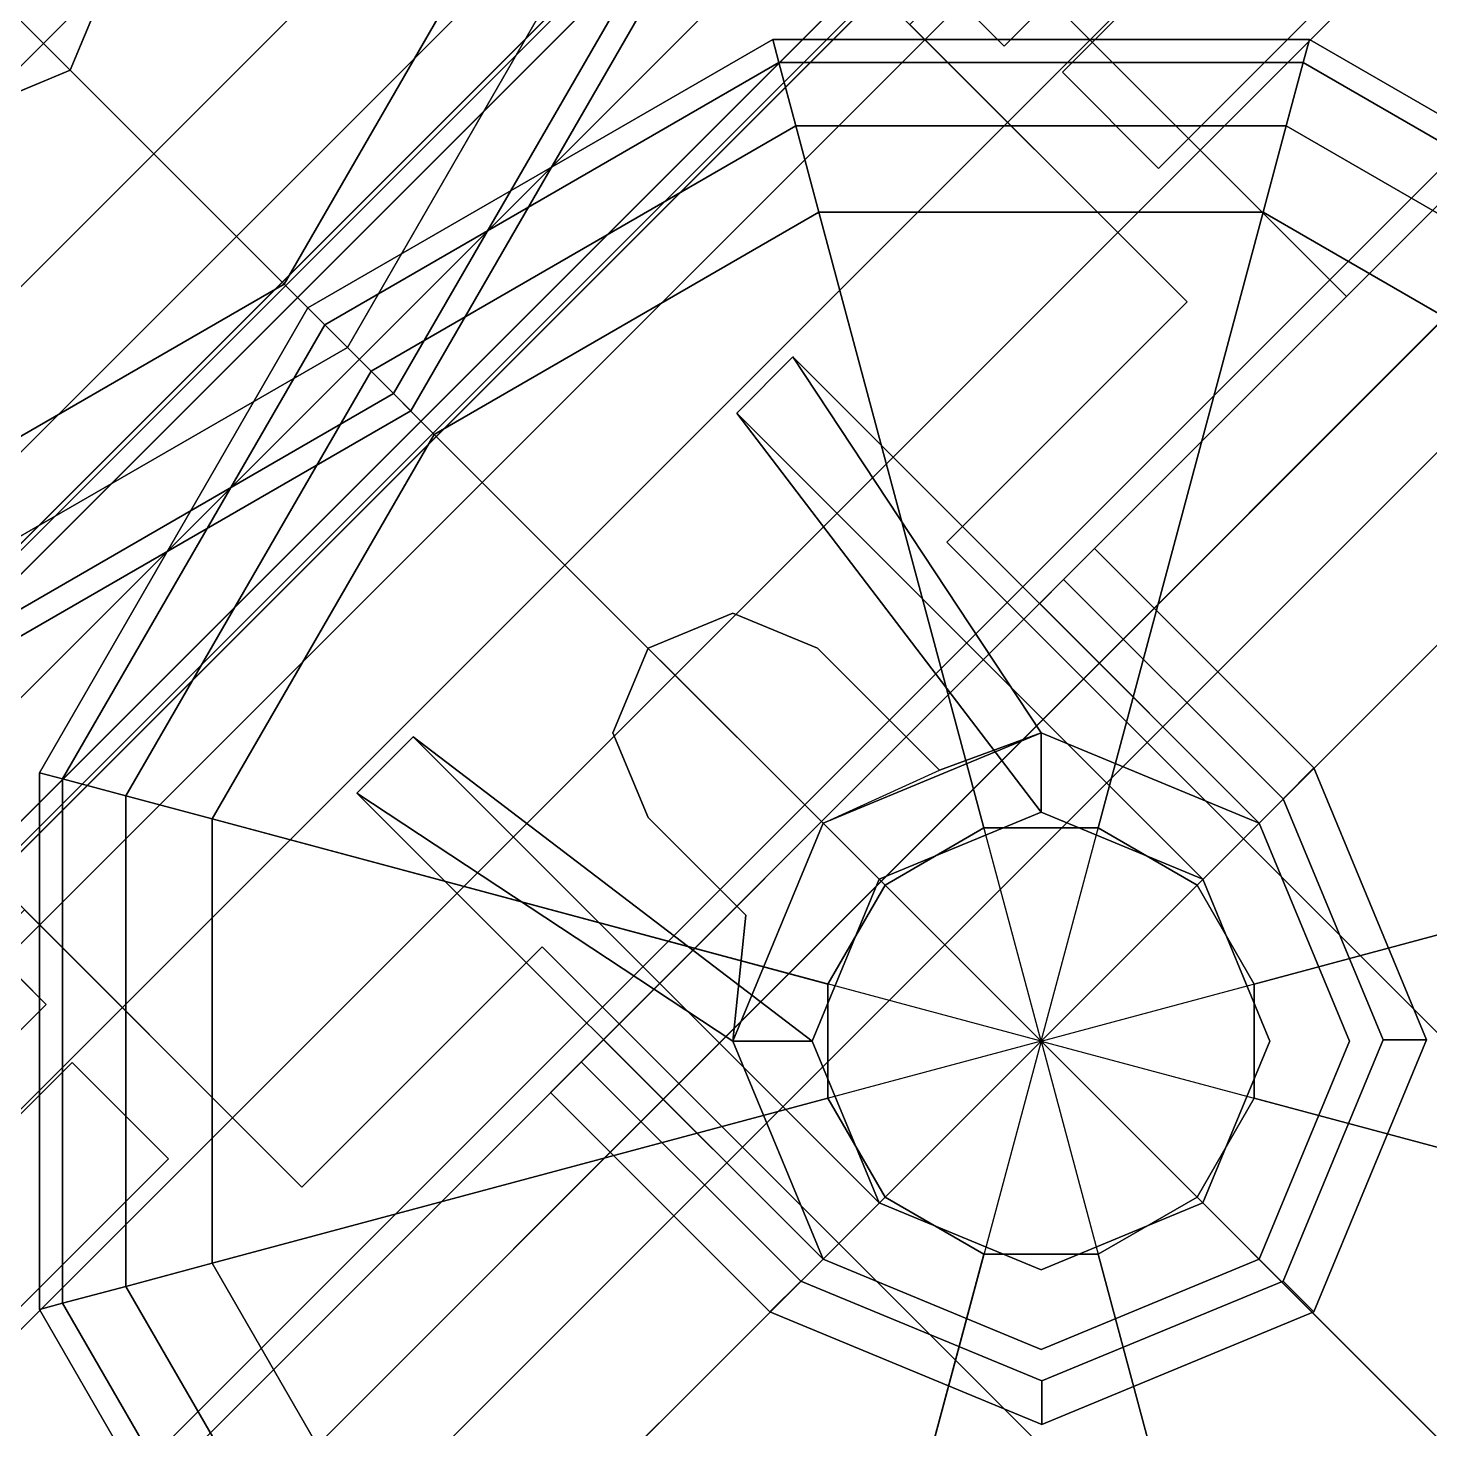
# Model space of a CAD drawing. Extents: x -170 to 1783, y -20 to 1205.
# Drawn here: x 240.783 to 242.07, y 339.024 to 340.31 of the extents above; entities that cross this region are included whole.
import ezdxf

# ---------------------------------------------------------------- set-up
doc = ezdxf.new("R2010")
doc.units = 0
doc.header["$LTSCALE"] = 96
doc.header["$MEASUREMENT"] = 0
for name, color, linetype in [('A-FURN-3-PANEL-GLIDE', 7, 'Continuous'), ('A-FURN-3-PANEL-GLIDE-HOUSING', 7, 'Continuous'), ('A-FURN-3-PANEL-RACE', 7, 'Continuous'), ('A-FURN-3-PANEL-SIDE1', 7, 'Continuous'), ('A-FURN-3-PANEL-TOPCAP', 7, 'Continuous'), ('A-FURN-3-PANEL-TRIM', 7, 'Continuous'), ('A-FURN-3-WKSF-TOP', 7, 'Continuous'), ('A-FURN-3-WKSF-TRIM', 7, 'Continuous'), ('A-FURN-P-PNLS', 7, 'Continuous'), ('MAIN_PANEL', 7, 'Continuous'), ('MAIN_WKSURF', 7, 'Continuous')]:
    doc.layers.add(name, color=color, linetype=linetype)

# ---------------------------------------------------------------- blocks, each defined once
blk = doc.blocks.new('EC-EFN-456')
at = {"layer": 'A-FURN-3-PANEL-GLIDE', "color": 20, "linetype": 'Continuous'}
for points in [[(-0.0447, 1, 0.2464), (-0.0668, 1, 0.1642), (0.0608, 1.4759, 0.1642), (0.0798, 1.4649, 0.2464)], [(-0.0668, 1, 0.1642), (-0.0447, 1, 0.0821), (0.0798, 1.4649, 0.0821), (0.0608, 1.4759, 0.1642)], [(0.0154, 1, 0.3065), (-0.0447, 1, 0.2464), (0.0798, 1.4649, 0.2464), (0.1319, 1.4348, 0.3065)], [(-0.0447, 1, 0.0821), (0.0154, 1, 0.022), (0.1319, 1.4348, 0.022), (0.0798, 1.4649, 0.0821)], [(0.0975, 1, 0.3285), (0.0154, 1, 0.3065), (0.1319, 1.4348, 0.3065), (0.203, 1.3937, 0.3285)], [(0.0154, 1, 0.022), (0.0975, 1), (0.203, 1.3937), (0.1319, 1.4348, 0.022)], [(0.6825, 1, 0.3285), (0.0975, 1, 0.3285), (0.203, 1.3937, 0.3285), (0.7096, 1.1013, 0.3285)], [(0.0798, 0.5351, 0.2464), (0.0608, 0.5241, 0.1642), (-0.0668, 1, 0.1642), (-0.0447, 1, 0.2464)], [(0.0608, 0.5241, 0.1642), (0.0798, 0.5351, 0.0821), (-0.0447, 1, 0.0821), (-0.0668, 1, 0.1642)], [(0.1319, 0.5652, 0.3065), (0.0798, 0.5351, 0.2464), (-0.0447, 1, 0.2464), (0.0154, 1, 0.3065)], [(0.0798, 0.5351, 0.0821), (0.1319, 0.5652, 0.022), (0.0154, 1, 0.022), (-0.0447, 1, 0.0821)], [(0.203, 0.6063, 0.3285), (0.1319, 0.5652, 0.3065), (0.0154, 1, 0.3065), (0.0975, 1, 0.3285)], [(0.1319, 0.5652, 0.022), (0.203, 0.6063), (0.0975, 1), (0.0154, 1, 0.022)], [(0.7096, 0.8988, 0.3285), (0.203, 0.6063, 0.3285), (0.0975, 1, 0.3285), (0.6825, 1, 0.3285)]]:
    blk.add_3dface(points, dxfattribs=at)
at = {"layer": 'A-FURN-3-PANEL-GLIDE', "color": 20, "linetype": 'Continuous', "invisible_edges": 12}
for points in [[(0.885, 1), (0.203, 1.3937), (0.0975, 1)], [(0.885, 1), (0.0975, 1), (0.203, 0.6063)]]:
    blk.add_3dface(points, dxfattribs=at)
at = {"layer": 'A-FURN-3-PANEL-GLIDE-HOUSING', "color": 40, "linetype": 'Continuous'}
for points, invisible_edges in [([(0.6, 0.6883, 4.2397), (0.8848, 0.6883, 4.2397), (0.8848, 1.3143, 4.2397), (0.6, 1.3143, 4.2397)], 2), ([(0.485, 1.11, 1.7347), (0.4072, 1.0778, 1.7347), (0.4072, 0.9222, 1.7347), (0.485, 0.89, 1.7347)], 10), ([(0.485, 1.11, 2.2447), (0.485, 0.89, 2.2447), (0.4072, 0.9222, 2.2447), (0.4072, 1.0778, 2.2447)], 5), ([(0.602, 1, 1.7347), (0.485, 1.11, 1.7347), (0.485, 0.89, 1.7347)], 15), ([(0.602, 1, 2.2447), (0.485, 0.89, 2.2447), (0.485, 1.11, 2.2447)], 15), ([(0.4072, 1.0778, 2.2447), (0.4072, 0.9222, 2.2447), (0.375, 1, 2.2447)], 1), ([(0.4072, 1.0778, 1.7347), (0.375, 1, 1.7347), (0.4072, 0.9222, 1.7347)], 12)]:
    blk.add_3dface(points, dxfattribs=dict(at, invisible_edges=invisible_edges))
for points in [[(0.4072, 1.0778, 2.2447), (0.375, 1, 2.2447), (0.375, 1, 1.7347), (0.4072, 1.0778, 1.7347)], [(0.375, 1, 2.2447), (0.4072, 0.9222, 2.2447), (0.4072, 0.9222, 1.7347), (0.375, 1, 1.7347)]]:
    blk.add_3dface(points, dxfattribs=at)
at = {"layer": 'A-FURN-3-PANEL-SIDE1', "color": 7, "linetype": 'Continuous'}
for points in [[(47.3224, 1.955, 55.7401), (47.3228, 0.045, 55.7401), (0.6776, 0.045, 55.7401), (0.6776, 1.955, 55.7401)], [(0.6776, 0.045, 4.2397), (0.6776, 1.955, 4.2397), (0.6776, 1.955, 55.7401), (0.6776, 0.045, 55.7401)], [(47.3224, 0.045, 4.2397), (47.3224, 1.955, 4.2397), (0.6776, 1.955, 4.2397), (0.6776, 0.045, 4.2397)]]:
    blk.add_3dface(points, dxfattribs=at)
at = {"layer": 'A-FURN-3-PANEL-TOPCAP', "color": 60, "linetype": 'Continuous'}
for points, invisible_edges in [([(0.1285, -0.0047, 55.635), (0.144, -0.02, 55.635), (0.144, 2.02, 55.635), (0.1285, 2.0047, 55.635)], 10), ([(0.144, -0.02, 55.635), (0.269, -0.02, 55.635), (0.269, 2.02, 55.635), (0.144, 2.02, 55.635)], 10), ([(0.289, 2, 55.635), (0.269, 2.02, 55.635), (0.269, -0.02, 55.635), (0.289, 0, 55.635)], 10), ([(0.394, 2.02, 55.635), (0.3741, 2, 55.635), (0.3741, 0, 55.635), (0.394, -0.02, 55.635)], 10), ([(0.676, 2.02, 55.635), (0.394, 2.02, 55.635), (0.394, -0.02, 55.635), (0.676, -0.02, 55.635)], 10), ([(0.1285, 2.0047, 55.635), (0.1129, 1.9894, 55.635), (0.1129, 0.0106, 55.635), (0.1285, -0.0047, 55.635)], 10), ([(0.289, 0, 55.635), (0.3741, 0, 55.635), (0.3741, 2, 55.635), (0.289, 2, 55.635)], 10), ([(0.0965, 0.0273, 55.635), (0.1129, 0.0106, 55.635), (0.1129, 1.9894, 55.635), (0.0965, 1.9727, 55.635)], 10), ([(0.0965, 1.9727, 55.635), (0.08, 1.956, 55.635), (0.08, 0.044, 55.635), (0.0965, 0.0273, 55.635)], 8)]:
    blk.add_3dface(points, dxfattribs=dict(at, invisible_edges=invisible_edges))
for points in [[(0.0957, 0.044, 55.8177), (0.08, 0.044, 55.635), (0.08, 1.956, 55.635), (0.0957, 1.956, 55.8177)], [(0.1595, 0.044, 55.9895), (0.0957, 0.044, 55.8177), (0.0957, 1.956, 55.8177), (0.1595, 1.956, 55.9895)], [(0.2668, 0.044, 56.1382), (0.1595, 0.044, 55.9895), (0.1595, 1.956, 55.9895), (0.2668, 1.956, 56.1382)], [(0.4099, 0.044, 56.2528), (0.2668, 0.044, 56.1382), (0.2668, 1.956, 56.1382), (0.4099, 1.956, 56.2528)], [(0.5783, 0.044, 56.3252), (0.4099, 0.044, 56.2528), (0.4099, 1.956, 56.2528), (0.5783, 1.956, 56.3252)], [(0.76, 0.044, 56.35), (0.5783, 0.044, 56.3252), (0.5783, 1.956, 56.3252), (0.76, 1.956, 56.35)], [(0.76, 0.044, 56.35), (0.76, 1.956, 56.35), (47.24, 1.956, 56.35), (47.24, 0.044, 56.35)]]:
    blk.add_3dface(points, dxfattribs=at)
at = {"layer": 'A-FURN-3-PANEL-TRIM', "color": 60, "linetype": 'Continuous'}
for points, invisible_edges in [([(0.395, 2.0328, 55.635), (0.6776, 2.0328, 55.635), (0.6776, -0.0328, 55.635), (0.395, -0.0328, 55.635)], 8), ([(0.6, -0.1348, 3.5747), (0.6, 1.6815, 3.5747), (0.1, 1.6815, 3.5747), (0.1, 0.3185, 3.5747)], 10), ([(0.6, -0.1348, 4.2397), (0.1, 0.3185, 4.2397), (0.1, 1.6815, 4.2397), (0.6, 1.6815, 4.2397)], 5), ([(0.1457, 0.3473, 55.635), (0.0802, 0.3473, 55.635), (0.0802, 1.6527, 55.635), (0.1457, 1.6527, 55.635)], 8), ([(0.2701, 1.6426, 55.635), (0.395, 1.6426, 55.635), (0.395, 0.3574, 55.635), (0.2701, 0.3574, 55.635)], 10), ([(0.1457, 1.6218, 55.635), (0.2155, 1.6218, 55.635), (0.2155, 0.3782, 55.635), (0.1457, 0.3782, 55.635)], 10)]:
    blk.add_3dface(points, dxfattribs=dict(at, invisible_edges=invisible_edges))
for points in [[(0.1, 0.3185, 4.2397), (0.1, 0.3185, 3.5747), (0.1, 1.6815, 3.5747), (0.1, 1.6815, 4.2397)], [(0.6, 1.6815, 3.5747), (0.6, -0.1348, 3.5747), (0.6, -0.1348, 4.2397), (0.6, 1.6815, 4.2397)], [(0.0802, 0.3473, 55.635), (0.0802, 0.3473, 4.2397), (0.0802, 1.6527, 4.2397), (0.0802, 1.6527, 55.635)]]:
    blk.add_3dface(points, dxfattribs=at)
at = {"layer": 'A-FURN-P-PNLS', "color": 60, "linetype": 'Continuous'}
blk.add_line((0, 0), (0, 2), dxfattribs=at)
blk = doc.blocks.new('EC-EFN-244')
at = {"layer": 'A-FURN-3-PANEL-GLIDE', "color": 20, "linetype": 'Continuous'}
for points in [[(23.115, 1.9297, 0.2464), (23.115, 1.9517, 0.1642), (23.5909, 1.8242, 0.1642), (23.5799, 1.8052, 0.2464)], [(23.115, 1.9517, 0.1642), (23.115, 1.9297, 0.0821), (23.5799, 1.8052, 0.0821), (23.5909, 1.8242, 0.1642)], [(23.115, 1.8696, 0.3065), (23.115, 1.9297, 0.2464), (23.5799, 1.8052, 0.2464), (23.5498, 1.7531, 0.3065)], [(23.115, 1.9297, 0.0821), (23.115, 1.8696, 0.022), (23.5498, 1.7531, 0.022), (23.5799, 1.8052, 0.0821)], [(23.115, 1.7875, 0.3285), (23.115, 1.8696, 0.3065), (23.5498, 1.7531, 0.3065), (23.5088, 1.682, 0.3285)], [(23.115, 1.8696, 0.022), (23.115, 1.7875), (23.5088, 1.682), (23.5498, 1.7531, 0.022)], [(23.5799, 1.8052, 0.2464), (23.5909, 1.8242, 0.1642), (23.9392, 1.4759, 0.1642), (23.9202, 1.4649, 0.2464)], [(23.5909, 1.8242, 0.1642), (23.5799, 1.8052, 0.0821), (23.9202, 1.4649, 0.0821), (23.9392, 1.4759, 0.1642)], [(23.5498, 1.7531, 0.3065), (23.5799, 1.8052, 0.2464), (23.9202, 1.4649, 0.2464), (23.8681, 1.4348, 0.3065)], [(23.5799, 1.8052, 0.0821), (23.5498, 1.7531, 0.022), (23.8681, 1.4348, 0.022), (23.9202, 1.4649, 0.0821)], [(23.0137, 1.1754, 0.3285), (22.7213, 1.682, 0.3285), (23.115, 1.7875, 0.3285), (23.115, 1.2025, 0.3285)], [(23.115, 1.2025, 0.3285), (23.115, 1.7875, 0.3285), (23.5088, 1.682, 0.3285), (23.2163, 1.1754, 0.3285)], [(23.5088, 1.682, 0.3285), (23.5498, 1.7531, 0.3065), (23.8681, 1.4348, 0.3065), (23.797, 1.3937, 0.3285)], [(23.5498, 1.7531, 0.022), (23.5088, 1.682), (23.797, 1.3937), (23.8681, 1.4348, 0.022)], [(22.9396, 1.1013, 0.3285), (22.433, 1.3937, 0.3285), (22.7213, 1.682, 0.3285), (23.0137, 1.1754, 0.3285)], [(23.2163, 1.1754, 0.3285), (23.5088, 1.682, 0.3285), (23.797, 1.3937, 0.3285), (23.2904, 1.1013, 0.3285)], [(23.9202, 1.4649, 0.2464), (23.9392, 1.4759, 0.1642), (24.0668, 1, 0.1642), (24.0447, 1, 0.2464)], [(23.9392, 1.4759, 0.1642), (23.9202, 1.4649, 0.0821), (24.0447, 1, 0.0821), (24.0668, 1, 0.1642)], [(23.8681, 1.4348, 0.3065), (23.9202, 1.4649, 0.2464), (24.0447, 1, 0.2464), (23.9846, 1, 0.3065)], [(23.9202, 1.4649, 0.0821), (23.8681, 1.4348, 0.022), (23.9846, 1, 0.022), (24.0447, 1, 0.0821)], [(23.797, 1.3937, 0.3285), (23.8681, 1.4348, 0.3065), (23.9846, 1, 0.3065), (23.9025, 1, 0.3285)], [(23.8681, 1.4348, 0.022), (23.797, 1.3937), (23.9025, 1), (23.9846, 1, 0.022)], [(22.9125, 1, 0.3285), (22.3275, 1, 0.3285), (22.433, 1.3937, 0.3285), (22.9396, 1.1013, 0.3285)], [(23.2904, 1.1013, 0.3285), (23.797, 1.3937, 0.3285), (23.9025, 1, 0.3285), (23.3175, 1, 0.3285)], [(23.0137, 1.1754, 3.5747), (23.0137, 1.1754, 0.3285), (23.115, 1.2025, 0.3285), (23.115, 1.2025, 3.5747)], [(23.115, 1.2025, 3.5747), (23.115, 1.2025, 0.3285), (23.2163, 1.1754, 0.3285), (23.2163, 1.1754, 3.5747)], [(22.9396, 1.1013, 3.5747), (22.9396, 1.1013, 0.3285), (23.0137, 1.1754, 0.3285), (23.0137, 1.1754, 3.5747)], [(23.2163, 1.1754, 3.5747), (23.2163, 1.1754, 0.3285), (23.2904, 1.1013, 0.3285), (23.2904, 1.1013, 3.5747)], [(22.9125, 1, 3.5747), (22.9125, 1, 0.3285), (22.9396, 1.1013, 0.3285), (22.9396, 1.1013, 3.5747)], [(23.2904, 1.1013, 3.5747), (23.2904, 1.1013, 0.3285), (23.3175, 1, 0.3285), (23.3175, 1, 3.5747)], [(22.9396, 0.8988, 0.3285), (22.433, 0.6063, 0.3285), (22.3275, 1, 0.3285), (22.9125, 1, 0.3285)], [(22.9396, 0.8988, 3.5747), (22.9396, 0.8988, 0.3285), (22.9125, 1, 0.3285), (22.9125, 1, 3.5747)], [(23.3175, 1, 3.5747), (23.3175, 1, 0.3285), (23.2904, 0.8988, 0.3285), (23.2904, 0.8988, 3.5747)], [(23.3175, 1, 0.3285), (23.9025, 1, 0.3285), (23.797, 0.6063, 0.3285), (23.2904, 0.8988, 0.3285)], [(23.9025, 1, 0.3285), (23.9846, 1, 0.3065), (23.8681, 0.5652, 0.3065), (23.797, 0.6063, 0.3285)], [(23.9846, 1, 0.022), (23.9025, 1), (23.797, 0.6063), (23.8681, 0.5652, 0.022)], [(23.9846, 1, 0.3065), (24.0447, 1, 0.2464), (23.9202, 0.5351, 0.2464), (23.8681, 0.5652, 0.3065)], [(24.0447, 1, 0.0821), (23.9846, 1, 0.022), (23.8681, 0.5652, 0.022), (23.9202, 0.5351, 0.0821)], [(24.0447, 1, 0.2464), (24.0668, 1, 0.1642), (23.9392, 0.5241, 0.1642), (23.9202, 0.5351, 0.2464)], [(24.0668, 1, 0.1642), (24.0447, 1, 0.0821), (23.9202, 0.5351, 0.0821), (23.9392, 0.5241, 0.1642)], [(23.0137, 0.8246, 0.3285), (22.7213, 0.318, 0.3285), (22.433, 0.6063, 0.3285), (22.9396, 0.8988, 0.3285)], [(23.0137, 0.8246, 3.5747), (23.0137, 0.8246, 0.3285), (22.9396, 0.8988, 0.3285), (22.9396, 0.8988, 3.5747)], [(23.2904, 0.8988, 3.5747), (23.2904, 0.8988, 0.3285), (23.2163, 0.8246, 0.3285), (23.2163, 0.8246, 3.5747)], [(23.2904, 0.8988, 0.3285), (23.797, 0.6063, 0.3285), (23.5088, 0.318, 0.3285), (23.2163, 0.8246, 0.3285)], [(23.115, 0.7975, 0.3285), (23.115, 0.2125, 0.3285), (22.7213, 0.318, 0.3285), (23.0137, 0.8246, 0.3285)], [(23.115, 0.7975, 3.5747), (23.115, 0.7975, 0.3285), (23.0137, 0.8246, 0.3285), (23.0137, 0.8246, 3.5747)], [(23.2163, 0.8246, 3.5747), (23.2163, 0.8246, 0.3285), (23.115, 0.7975, 0.3285), (23.115, 0.7975, 3.5747)], [(23.2163, 0.8246, 0.3285), (23.5088, 0.318, 0.3285), (23.115, 0.2125, 0.3285), (23.115, 0.7975, 0.3285)], [(23.797, 0.6063, 0.3285), (23.8681, 0.5652, 0.3065), (23.5498, 0.2469, 0.3065), (23.5088, 0.318, 0.3285)], [(23.8681, 0.5652, 0.022), (23.797, 0.6063), (23.5088, 0.318), (23.5498, 0.2469, 0.022)], [(23.8681, 0.5652, 0.3065), (23.9202, 0.5351, 0.2464), (23.5799, 0.1948, 0.2464), (23.5498, 0.2469, 0.3065)], [(23.9202, 0.5351, 0.0821), (23.8681, 0.5652, 0.022), (23.5498, 0.2469, 0.022), (23.5799, 0.1948, 0.0821)], [(23.9202, 0.5351, 0.2464), (23.9392, 0.5241, 0.1642), (23.5909, 0.1758, 0.1642), (23.5799, 0.1948, 0.2464)], [(23.9392, 0.5241, 0.1642), (23.9202, 0.5351, 0.0821), (23.5799, 0.1948, 0.0821), (23.5909, 0.1758, 0.1642)], [(23.5088, 0.318, 0.3285), (23.5498, 0.2469, 0.3065), (23.115, 0.1304, 0.3065), (23.115, 0.2125, 0.3285)], [(23.5498, 0.2469, 0.022), (23.5088, 0.318), (23.115, 0.2125), (23.115, 0.1304, 0.022)], [(23.5498, 0.2469, 0.3065), (23.5799, 0.1948, 0.2464), (23.115, 0.0703, 0.2464), (23.115, 0.1304, 0.3065)], [(23.5799, 0.1948, 0.0821), (23.5498, 0.2469, 0.022), (23.115, 0.1304, 0.022), (23.115, 0.0703, 0.0821)], [(23.5799, 0.1948, 0.2464), (23.5909, 0.1758, 0.1642), (23.115, 0.0483, 0.1642), (23.115, 0.0703, 0.2464)], [(23.5909, 0.1758, 0.1642), (23.5799, 0.1948, 0.0821), (23.115, 0.0703, 0.0821), (23.115, 0.0483, 0.1642)]]:
    blk.add_3dface(points, dxfattribs=at)
at = {"layer": 'A-FURN-3-PANEL-GLIDE', "color": 20, "linetype": 'Continuous', "invisible_edges": 12}
for points in [[(23.115, 1), (23.115, 1.7875), (22.7213, 1.682)], [(23.115, 1), (23.5088, 1.682), (23.115, 1.7875)], [(23.115, 1), (22.7213, 1.682), (22.433, 1.3937)], [(23.115, 1), (23.797, 1.3937), (23.5088, 1.682)], [(23.115, 1), (22.433, 1.3937), (22.3275, 1)], [(23.115, 1), (23.9025, 1), (23.797, 1.3937)], [(23.115, 1), (22.3275, 1), (22.433, 0.6063)], [(23.115, 1), (22.433, 0.6063), (22.7213, 0.318)], [(23.115, 1), (22.7213, 0.318), (23.115, 0.2125)], [(23.115, 1), (23.115, 0.2125), (23.5088, 0.318)], [(23.115, 1), (23.5088, 0.318), (23.797, 0.6063)], [(23.115, 1), (23.797, 0.6063), (23.9025, 1)]]:
    blk.add_3dface(points, dxfattribs=at)
at = {"layer": 'A-FURN-3-PANEL-GLIDE-HOUSING', "color": 40, "linetype": 'Continuous'}
for points in [[(23.1152, 1.3517, 3.6147), (22.8656, 1.2483, 3.6147), (22.8656, 1.2483, 4.1997), (23.1152, 1.3517, 4.1997)], [(23.1152, 1.3517, 4.1997), (22.8656, 1.2483, 4.1997), (22.8939, 1.22, 4.2397), (23.1152, 1.3117, 4.2397)], [(23.1152, 1.3117, 3.5747), (22.8939, 1.22, 3.5747), (22.8656, 1.2483, 3.6147), (23.1152, 1.3517, 3.6147)], [(23.1152, 1.3517, 4.1997), (23.1152, 1.3117, 4.2397), (23.4, 1.3117, 4.2397), (23.4, 1.3517, 4.1997)], [(23.1152, 1.3517, 4.1997), (23.4, 1.3517, 4.1997), (23.4, 1.3517, 3.6147), (23.1152, 1.3517, 3.6147)], [(23.1152, 1.3117, 3.5747), (23.1152, 1.3517, 3.6147), (23.4, 1.3517, 3.6147), (23.4, 1.3117, 3.5747)], [(23.115, 1.283, 3.5747), (22.9149, 1.2001, 3.5747), (22.9149, 1.2001, 1.7347), (23.115, 1.283, 1.7347)], [(23.3151, 1.2001, 2.2447), (23.72, 1.283, 3.3867), (23.72, 1.283, 3.5747), (23.115, 1.283, 3.5747)], [(23.3151, 1.2001, 2.2447), (23.115, 1.283, 3.5747), (23.115, 1.283, 1.7347), (23.3151, 1.2001, 1.7347)], [(23.72, 1.21, 3.3867), (23.72, 1.283, 3.3867), (23.3151, 1.2001, 2.2447), (23.2635, 1.1485, 2.2447)], [(23.72, 1.21, 3.3867), (23.72, 1.21, 3.5747), (23.72, 1.283, 3.5747), (23.72, 1.283, 3.3867)], [(22.8656, 1.2483, 3.6147), (22.7622, 0.9987, 3.6147), (22.7622, 0.9987, 4.1997), (22.8656, 1.2483, 4.1997)], [(22.8656, 1.2483, 4.1997), (22.7622, 0.9987, 4.1997), (22.8022, 0.9987, 4.2397), (22.8939, 1.22, 4.2397)], [(22.8939, 1.22, 3.5747), (22.8022, 0.9987, 3.5747), (22.7622, 0.9987, 3.6147), (22.8656, 1.2483, 3.6147)], [(23.115, 1.21, 1.7347), (22.9665, 1.1485, 1.7347), (22.9665, 1.1485, 3.5747), (23.115, 1.21, 3.5747)], [(23.115, 1.21, 3.5747), (23.72, 1.21, 3.5747), (23.72, 1.21, 3.3867), (23.2635, 1.1485, 2.2447)], [(23.2635, 1.1485, 1.7347), (23.115, 1.21, 1.7347), (23.115, 1.21, 3.5747), (23.2635, 1.1485, 2.2447)], [(22.9149, 1.2001, 3.5747), (22.832, 1, 3.5747), (22.832, 1, 1.7347), (22.9149, 1.2001, 1.7347)], [(23.3151, 1.2001, 1.7347), (23.3884, 1.11, 1.7347), (23.3884, 1.11, 2.2447), (23.3151, 1.2001, 2.2447)], [(23.398, 1, 1.7347), (23.3151, 1.2001, 1.7347), (23.3151, 1.2001, 2.2447), (23.398, 1, 2.2447)], [(22.9665, 1.1485, 1.7347), (22.905, 1, 1.7347), (22.905, 1, 3.5747), (22.9665, 1.1485, 3.5747)], [(23.325, 1, 1.7347), (23.2635, 1.1485, 1.7347), (23.2635, 1.1485, 2.2447), (23.325, 1, 2.2447)], [(23.3884, 1.11, 2.2447), (23.3884, 1.11, 1.7347), (23.515, 1.11, 1.7347), (23.515, 1.11, 2.2447)], [(23.5928, 1.0778, 2.2447), (23.515, 1.11, 2.2447), (23.515, 1.11, 1.7347), (23.5928, 1.0778, 1.7347)], [(23.625, 1, 2.2447), (23.5928, 1.0778, 2.2447), (23.5928, 1.0778, 1.7347), (23.625, 1, 1.7347)], [(22.7622, 0.9987, 3.6147), (22.8656, 0.7491, 3.6147), (22.8656, 0.7491, 4.1997), (22.7622, 0.9987, 4.1997)], [(22.7622, 0.9987, 4.1997), (22.8656, 0.7491, 4.1997), (22.8939, 0.7773, 4.2397), (22.8022, 0.9987, 4.2397)], [(22.8022, 0.9987, 3.5747), (22.8939, 0.7773, 3.5747), (22.8656, 0.7491, 3.6147), (22.7622, 0.9987, 3.6147)], [(22.832, 1, 3.5747), (22.9149, 0.7999, 3.5747), (22.9149, 0.7999, 1.7347), (22.832, 1, 1.7347)], [(22.905, 1, 1.7347), (22.9665, 0.8515, 1.7347), (22.9665, 0.8515, 3.5747), (22.905, 1, 3.5747)], [(23.2635, 0.8515, 1.7347), (23.325, 1, 1.7347), (23.325, 1, 2.2447), (23.2635, 0.8515, 2.2447)], [(23.3151, 0.7999, 1.7347), (23.398, 1, 1.7347), (23.398, 1, 2.2447), (23.3151, 0.7999, 2.2447)], [(23.3151, 0.7999, 2.2447), (23.398, 1, 2.2447), (23.3568, 0.89, 2.2447)], [(23.5928, 0.9222, 2.2447), (23.625, 1, 2.2447), (23.625, 1, 1.7347), (23.5928, 0.9222, 1.7347)], [(23.515, 0.89, 2.2447), (23.5928, 0.9222, 2.2447), (23.5928, 0.9222, 1.7347), (23.515, 0.89, 1.7347)], [(23.3568, 0.89, 1.7347), (23.3151, 0.7999, 1.7347), (23.3151, 0.7999, 2.2447), (23.3568, 0.89, 2.2447)], [(23.515, 0.89, 1.7347), (23.3568, 0.89, 1.7347), (23.3568, 0.89, 2.2447), (23.515, 0.89, 2.2447)], [(22.9665, 0.8515, 1.7347), (23.115, 0.79, 1.7347), (23.115, 0.79, 3.5747), (22.9665, 0.8515, 3.5747)], [(23.72, 0.79, 3.3867), (23.72, 0.79, 3.5747), (23.115, 0.79, 3.5747), (23.2635, 0.8515, 2.2447)], [(23.115, 0.79, 1.7347), (23.2635, 0.8515, 1.7347), (23.2635, 0.8515, 2.2447), (23.115, 0.79, 3.5747)], [(23.72, 0.717, 3.3867), (23.72, 0.79, 3.3867), (23.2635, 0.8515, 2.2447), (23.3151, 0.7999, 2.2447)], [(22.9149, 0.7999, 3.5747), (23.115, 0.717, 3.5747), (23.115, 0.717, 1.7347), (22.9149, 0.7999, 1.7347)], [(23.3151, 0.7999, 2.2447), (23.115, 0.717, 3.5747), (23.72, 0.717, 3.5747), (23.72, 0.717, 3.3867)], [(23.115, 0.717, 3.5747), (23.3151, 0.7999, 2.2447), (23.3151, 0.7999, 1.7347), (23.115, 0.717, 1.7347)], [(23.72, 0.79, 3.5747), (23.72, 0.79, 3.3867), (23.72, 0.717, 3.3867), (23.72, 0.717, 3.5747)], [(22.8656, 0.7491, 4.1997), (23.1152, 0.6457, 4.1997), (23.1152, 0.6857, 4.2397), (22.8939, 0.7773, 4.2397)], [(22.8939, 0.7773, 3.5747), (23.1152, 0.6857, 3.5747), (23.1152, 0.6457, 3.6147), (22.8656, 0.7491, 3.6147)], [(22.8656, 0.7491, 3.6147), (23.1152, 0.6457, 3.6147), (23.1152, 0.6457, 4.1997), (22.8656, 0.7491, 4.1997)], [(23.4, 0.6457, 4.1997), (23.4, 0.6857, 4.2397), (23.1152, 0.6857, 4.2397), (23.1152, 0.6457, 4.1997)], [(23.4, 0.6857, 3.5747), (23.4, 0.6457, 3.6147), (23.1152, 0.6457, 3.6147), (23.1152, 0.6857, 3.5747)], [(23.4, 0.6457, 3.6147), (23.4, 0.6457, 4.1997), (23.1152, 0.6457, 4.1997), (23.1152, 0.6457, 3.6147)]]:
    blk.add_3dface(points, dxfattribs=at)
for points, invisible_edges in [([(22.8939, 1.22, 4.2397), (22.8939, 0.7773, 4.2397), (23.1152, 0.6857, 4.2397), (23.1152, 1.3117, 4.2397)], 5), ([(23.1152, 1.3117, 3.5747), (23.115, 1.283, 3.5747), (22.9149, 1.2001, 3.5747), (22.8939, 1.22, 3.5747)], 5), ([(23.4, 1.3117, 3.5747), (23.3998, 1.283, 3.5747), (23.115, 1.283, 3.5747), (23.1152, 1.3117, 3.5747)], 4), ([(23.4, 1.3117, 4.2397), (23.1152, 1.3117, 4.2397), (23.1152, 0.6857, 4.2397), (23.4, 0.6857, 4.2397)], 2), ([(23.115, 1.283, 1.7347), (22.9149, 1.2001, 1.7347), (22.9665, 1.1485, 1.7347), (23.115, 1.21, 1.7347)], 10), ([(23.115, 1.283, 3.5747), (23.115, 1.21, 3.5747), (22.9665, 1.1485, 3.5747), (22.9149, 1.2001, 3.5747)], 5), ([(23.3151, 1.2001, 1.7347), (23.115, 1.283, 1.7347), (23.115, 1.21, 1.7347), (23.2635, 1.1485, 1.7347)], 10), ([(23.72, 1.283, 3.5747), (23.72, 1.21, 3.5747), (23.115, 1.21, 3.5747), (23.115, 1.283, 3.5747)], 4), ([(22.8939, 1.22, 3.5747), (22.9149, 1.2001, 3.5747), (22.832, 1, 3.5747), (22.8022, 0.9987, 3.5747)], 5), ([(22.8022, 0.9987, 4.2397), (22.8939, 0.7773, 4.2397), (22.8939, 1.22, 4.2397)], 2), ([(22.9149, 1.2001, 1.7347), (22.832, 1, 1.7347), (22.905, 1, 1.7347), (22.9665, 1.1485, 1.7347)], 10), ([(22.9149, 1.2001, 3.5747), (22.9665, 1.1485, 3.5747), (22.905, 1, 3.5747), (22.832, 1, 3.5747)], 5), ([(23.325, 1, 1.7347), (23.398, 1, 1.7347), (23.3151, 1.2001, 1.7347), (23.2635, 1.1485, 1.7347)], 5), ([(23.398, 1, 2.2447), (23.325, 1, 2.2447), (23.2635, 1.1485, 2.2447), (23.3151, 1.2001, 2.2447)], 9), ([(23.398, 1, 1.7347), (23.3884, 1.11, 1.7347), (23.3151, 1.2001, 1.7347)], 1), ([(23.398, 1, 2.2447), (23.3151, 1.2001, 2.2447), (23.3884, 1.11, 2.2447)], 13), ([(23.398, 1, 1.7347), (23.515, 1.11, 1.7347), (23.3884, 1.11, 1.7347)], 13), ([(23.398, 1, 2.2447), (23.3884, 1.11, 2.2447), (23.515, 1.11, 2.2447)], 13), ([(23.398, 1, 1.7347), (23.515, 0.89, 1.7347), (23.515, 1.11, 1.7347)], 15), ([(23.398, 1, 2.2447), (23.515, 1.11, 2.2447), (23.515, 0.89, 2.2447)], 15), ([(23.515, 0.89, 1.7347), (23.5928, 0.9222, 1.7347), (23.5928, 1.0778, 1.7347), (23.515, 1.11, 1.7347)], 10), ([(23.515, 0.89, 2.2447), (23.515, 1.11, 2.2447), (23.5928, 1.0778, 2.2447), (23.5928, 0.9222, 2.2447)], 5), ([(23.5928, 0.9222, 2.2447), (23.5928, 1.0778, 2.2447), (23.625, 1, 2.2447)], 1), ([(23.5928, 0.9222, 1.7347), (23.625, 1, 1.7347), (23.5928, 1.0778, 1.7347)], 12), ([(22.8022, 0.9987, 3.5747), (22.832, 1, 3.5747), (22.9149, 0.7999, 3.5747), (22.8939, 0.7773, 3.5747)], 5), ([(22.905, 1, 1.7347), (22.832, 1, 1.7347), (22.9149, 0.7999, 1.7347), (22.9665, 0.8515, 1.7347)], 5), ([(22.9149, 0.7999, 3.5747), (22.832, 1, 3.5747), (22.905, 1, 3.5747), (22.9665, 0.8515, 3.5747)], 10), ([(23.2635, 0.8515, 1.7347), (23.3151, 0.7999, 1.7347), (23.398, 1, 1.7347), (23.325, 1, 1.7347)], 5), ([(23.3151, 0.7999, 2.2447), (23.2635, 0.8515, 2.2447), (23.325, 1, 2.2447), (23.398, 1, 2.2447)], 12), ([(23.3151, 0.7999, 1.7347), (23.3568, 0.89, 1.7347), (23.398, 1, 1.7347)], 2), ([(23.515, 0.89, 1.7347), (23.398, 1, 1.7347), (23.3568, 0.89, 1.7347)], 3), ([(23.515, 0.89, 2.2447), (23.3568, 0.89, 2.2447), (23.398, 1, 2.2447)], 14), ([(22.9665, 0.8515, 1.7347), (22.9149, 0.7999, 1.7347), (23.115, 0.717, 1.7347), (23.115, 0.79, 1.7347)], 5), ([(23.115, 0.79, 3.5747), (23.115, 0.717, 3.5747), (22.9149, 0.7999, 3.5747), (22.9665, 0.8515, 3.5747)], 5), ([(23.115, 0.79, 1.7347), (23.115, 0.717, 1.7347), (23.3151, 0.7999, 1.7347), (23.2635, 0.8515, 1.7347)], 5), ([(22.8939, 0.7773, 3.5747), (22.9149, 0.7999, 3.5747), (23.115, 0.717, 3.5747), (23.1152, 0.6857, 3.5747)], 5), ([(23.72, 0.79, 3.5747), (23.72, 0.717, 3.5747), (23.115, 0.717, 3.5747), (23.115, 0.79, 3.5747)], 4), ([(23.3998, 0.717, 3.5747), (23.4, 0.6857, 3.5747), (23.1152, 0.6857, 3.5747), (23.115, 0.717, 3.5747)], 4)]:
    blk.add_3dface(points, dxfattribs=dict(at, invisible_edges=invisible_edges))
at = {"layer": 'A-FURN-3-PANEL-RACE', "color": 40, "linetype": 'Continuous'}
for points, invisible_edges in [([(0.08, 2.0125, 3.515), (0.08, 2.0125, 0.3963), (23.92, 2.0125, 0.3963), (23.92, 2.0125, 3.515)], 8), ([(0.5, 1.5745, 0.3963), (23.5, 1.5745, 0.3963), (0.08, 2.0125, 0.3963), (0.08, 1.5745, 0.3963)], 3), ([(23.5, 1.5745, 0.3963), (23.92, 1.5745, 0.3963), (23.92, 2.0125, 0.3963), (0.08, 2.0125, 0.3963)], 8), ([(23.86, 1.9525, 3.515), (23.4, 1.9525, 3.515), (23.4, 2.0125, 3.515), (23.92, 2.0125, 3.515)], 8), ([(23.86, 1.9525, 0.4563), (0.14, 1.9525, 0.4563), (0.14, 1.9525, 3.515), (23.86, 1.9525, 3.515)], 4), ([(0.5, 1.5745, 0.4563), (0.14, 1.5745, 0.4563), (0.14, 1.9525, 0.4563), (23.5, 1.5745, 0.4563)], 12), ([(23.5, 1.5745, 0.4563), (0.14, 1.9525, 0.4563), (23.86, 1.9525, 0.4563), (23.86, 1.5745, 0.4563)], 1), ([(23.5, 1.2625, 0.3963), (23.5, 1.5745, 0.3963), (0.5, 1.5745, 0.3963), (21.902, 1.2625, 0.3963)], 6), ([(23.5, 1.2625, 0.4563), (21.902, 1.2625, 0.4563), (0.5, 1.5745, 0.4563), (23.5, 1.5745, 0.4563)], 6), ([(23.5, 1.5745, 0.3963), (23.5, 1.5745, 0.4563), (23.86, 1.5745, 0.4563), (23.92, 1.5745, 0.3963)], 4), ([(0.5, 0.7375, 0.4563), (2.098, 0.7375, 0.4563), (23.5, 0.4255, 0.4563), (0.5, 0.4255, 0.4563)], 6), ([(0.5, 0.7375, 0.3963), (0.5, 0.4255, 0.3963), (23.5, 0.4255, 0.3963), (2.098, 0.7375, 0.3963)], 6), ([(21.902, 0.7375, 0.4563), (23.5, 0.7375, 0.4563), (23.5, 0.4255, 0.4563), (2.098, 0.7375, 0.4563)], 12), ([(21.902, 0.7375, 0.3963), (2.098, 0.7375, 0.3963), (23.5, 0.4255, 0.3963), (23.5, 0.7375, 0.3963)], 3), ([(0.5, 0.4255, 0.3963), (0.08, 0.4255, 0.3963), (0.08, -0.0125, 0.3963), (23.92, -0.0125, 0.3963)], 8), ([(0.5, 0.4255, 0.4563), (23.86, 0.0475, 0.4563), (0.14, 0.0475, 0.4563), (0.14, 0.4255, 0.4563)], 1), ([(23.5, 0.4255, 0.3963), (0.5, 0.4255, 0.3963), (23.92, -0.0125, 0.3963), (23.92, 0.4255, 0.3963)], 3), ([(23.5, 0.4255, 0.4563), (23.86, 0.4255, 0.4563), (23.86, 0.0475, 0.4563), (0.5, 0.4255, 0.4563)], 12), ([(23.5, 0.4255, 0.3963), (23.92, 0.4255, 0.3963), (23.86, 0.4255, 0.4563), (23.5, 0.4255, 0.4563)], 2), ([(0.14, 0.0475, 0.4563), (23.86, 0.0475, 0.4563), (23.86, 0.0475, 3.515), (0.14, 0.0475, 3.515)], 4), ([(23.86, 0.0475, 3.515), (23.92, -0.0125, 3.515), (23.4, -0.0125, 3.515), (23.4, 0.0475, 3.515)], 1), ([(23.92, -0.0125, 3.515), (23.92, -0.0125, 0.3963), (0.08, -0.0125, 0.3963), (0.08, -0.0125, 3.515)], 8)]:
    blk.add_3dface(points, dxfattribs=dict(at, invisible_edges=invisible_edges))
for points in [[(23.5, 1.2625, 0.3963), (23.5, 1.2625, 0.4563), (23.5, 1.5745, 0.4563), (23.5, 1.5745, 0.3963)], [(23.5, 1.2625, 0.4563), (23.5, 1.2625, 0.3963), (21.902, 1.2625, 0.3963), (21.902, 1.2625, 0.4563)], [(23.5, 0.7375, 0.4563), (21.902, 0.7375, 0.4563), (21.902, 0.7375, 0.3963), (23.5, 0.7375, 0.3963)], [(23.5, 0.7375, 0.3963), (23.5, 0.4255, 0.3963), (23.5, 0.4255, 0.4563), (23.5, 0.7375, 0.4563)]]:
    blk.add_3dface(points, dxfattribs=at)
at = {"layer": 'A-FURN-3-PANEL-SIDE1', "color": 7, "linetype": 'Continuous'}
for points in [[(23.3224, 1.955, 43.7401), (23.3228, 0.045, 43.7401), (0.6776, 0.045, 43.7401), (0.6776, 1.955, 43.7401)], [(23.3224, 0.045, 4.2397), (23.3224, 1.955, 4.2397), (0.6776, 1.955, 4.2397), (0.6776, 0.045, 4.2397)], [(23.3228, 0.045, 43.7401), (23.3224, 1.955, 43.7401), (23.3224, 1.955, 4.2397), (23.3224, 0.045, 4.2397)]]:
    blk.add_3dface(points, dxfattribs=at)
at = {"layer": 'A-FURN-3-PANEL-TOPCAP', "color": 60, "linetype": 'Continuous'}
for points, invisible_edges in [([(23.324, 2.02, 43.635), (23.324, -0.02, 43.635), (23.606, -0.02, 43.635), (23.606, 2.02, 43.635)], 5), ([(23.606, 2.02, 43.635), (23.606, -0.02, 43.635), (23.6259, 0, 43.635), (23.6259, 2, 43.635)], 5), ([(23.711, 2, 43.635), (23.711, 0, 43.635), (23.731, -0.02, 43.635), (23.731, 2.02, 43.635)], 5), ([(23.856, -0.02, 43.635), (23.856, 2.02, 43.635), (23.731, 2.02, 43.635), (23.731, -0.02, 43.635)], 5), ([(23.8715, 2.0047, 43.635), (23.856, 2.02, 43.635), (23.856, -0.02, 43.635), (23.8715, -0.0047, 43.635)], 10), ([(23.711, 0, 43.635), (23.711, 2, 43.635), (23.6259, 2, 43.635), (23.6259, 0, 43.635)], 5), ([(23.8715, -0.0047, 43.635), (23.8871, 0.0106, 43.635), (23.8871, 1.9894, 43.635), (23.8715, 2.0047, 43.635)], 10), ([(23.9035, 1.9727, 43.635), (23.8871, 1.9894, 43.635), (23.8871, 0.0106, 43.635), (23.9035, 0.0273, 43.635)], 10), ([(23.9035, 0.0273, 43.635), (23.92, 0.044, 43.635), (23.92, 1.956, 43.635), (23.9035, 1.9727, 43.635)], 8)]:
    blk.add_3dface(points, dxfattribs=dict(at, invisible_edges=invisible_edges))
for points in [[(23.4194, 1.9805, 44.3203), (23.5864, 1.9805, 44.248), (23.5901, 1.956, 44.2528), (23.4216, 1.956, 44.3252)], [(0.76, 0.044, 44.35), (0.76, 1.956, 44.35), (23.24, 1.956, 44.35), (23.24, 0.044, 44.35)], [(23.4216, 0.044, 44.3252), (23.24, 0.044, 44.35), (23.24, 1.956, 44.35), (23.4216, 1.956, 44.3252)], [(23.5901, 0.044, 44.2528), (23.4216, 0.044, 44.3252), (23.4216, 1.956, 44.3252), (23.5901, 1.956, 44.2528)], [(23.7332, 0.044, 44.1382), (23.5901, 0.044, 44.2528), (23.5901, 1.956, 44.2528), (23.7332, 1.956, 44.1382)], [(23.8405, 0.044, 43.9895), (23.7332, 0.044, 44.1382), (23.7332, 1.956, 44.1382), (23.8405, 1.956, 43.9895)], [(23.9043, 0.044, 43.8177), (23.8405, 0.044, 43.9895), (23.8405, 1.956, 43.9895), (23.9043, 1.956, 43.8177)], [(23.92, 0.044, 43.635), (23.9043, 0.044, 43.8177), (23.9043, 1.956, 43.8177), (23.92, 1.956, 43.635)], [(23.5901, 0.044, 44.2528), (23.5864, 0.0195, 44.248), (23.4194, 0.0195, 44.3203), (23.4216, 0.044, 44.3252)]]:
    blk.add_3dface(points, dxfattribs=at)
at = {"layer": 'A-FURN-3-PANEL-TRIM', "color": 60, "linetype": 'Continuous'}
for points in [[(23.4, 0.3185, 3.5747), (23.4, 2.1348, 3.5747), (23.4, 2.1348, 4.2397), (23.4, 0.3185, 4.2397)], [(23.605, 1.6426, 43.635), (23.605, 2.0328, 43.635), (23.605, 2.0328, 4.2397), (23.605, 1.6426, 4.2397)], [(23.7299, 2.0228, 43.635), (23.7299, 1.6426, 43.635), (23.7299, 1.6426, 4.2397), (23.7299, 2.0228, 4.2397)], [(23.7845, 1.6218, 43.635), (23.7845, 1.9109, 43.635), (23.7845, 1.9109, 4.2397), (23.7845, 1.6218, 4.2397)], [(23.9, 1.6815, 4.2397), (23.9, 1.6815, 3.5747), (23.9, 0.3185, 3.5747), (23.9, 0.3185, 4.2397)], [(23.9198, 1.6527, 43.635), (23.9198, 1.6527, 4.2397), (23.9198, 0.3473, 4.2397), (23.9198, 0.3473, 43.635)], [(23.7299, 1.6426, 4.2397), (23.7299, 1.6426, 43.635), (23.605, 1.6426, 43.635), (23.605, 1.6426, 4.2397)], [(23.8543, 1.6218, 4.2397), (23.8543, 1.6218, 43.635), (23.7845, 1.6218, 43.635), (23.7845, 1.6218, 4.2397)], [(23.8543, 0.3782, 4.2397), (23.7845, 0.3782, 4.2397), (23.7845, 0.3782, 43.635), (23.8543, 0.3782, 43.635)], [(23.7845, 0.3782, 43.635), (23.7845, 0.3782, 4.2397), (23.7845, 0.0891, 4.2397), (23.7845, 0.0891, 43.635)], [(23.7299, 0.3574, 4.2397), (23.605, 0.3574, 4.2397), (23.605, 0.3574, 43.635), (23.7299, 0.3574, 43.635)], [(23.605, 0.3574, 43.635), (23.605, 0.3574, 4.2397), (23.605, -0.0328, 4.2397), (23.605, -0.0328, 43.635)], [(23.7299, -0.0228, 43.635), (23.7299, -0.0228, 4.2397), (23.7299, 0.3574, 4.2397), (23.7299, 0.3574, 43.635)], [(23.9, 0.3185, 4.2397), (23.9, 0.3185, 4.013), (23.4, 0.3185, 4.013), (23.4, 0.3185, 4.2397)], [(23.4, -0.1348, 3.8013), (23.4, 0.3185, 3.8013), (23.4, 0.3185, 4.013), (23.4, -0.1348, 4.013)], [(23.4, 0.3185, 3.8013), (23.9, 0.3185, 3.8013), (23.9, 0.3185, 3.5747), (23.4, 0.3185, 3.5747)]]:
    blk.add_3dface(points, dxfattribs=at)
for points, invisible_edges in [([(23.4, 2.1348, 3.5747), (23.4, 0.3185, 3.5747), (23.9, 0.3185, 3.5747), (23.9, 1.6815, 3.5747)], 10), ([(23.4, 2.1348, 4.2397), (23.9, 1.6815, 4.2397), (23.9, 0.3185, 4.2397), (23.4, 0.3185, 4.2397)], 5), ([(23.605, -0.0328, 43.635), (23.3224, -0.0328, 43.635), (23.3224, 2.0328, 43.635), (23.605, 2.0328, 43.635)], 8), ([(23.8543, 1.6527, 43.635), (23.9198, 1.6527, 43.635), (23.9198, 0.3473, 43.635), (23.8543, 0.3473, 43.635)], 8), ([(23.7299, 0.3574, 43.635), (23.605, 0.3574, 43.635), (23.605, 1.6426, 43.635), (23.7299, 1.6426, 43.635)], 10), ([(23.8543, 0.3782, 43.635), (23.7845, 0.3782, 43.635), (23.7845, 1.6218, 43.635), (23.8543, 1.6218, 43.635)], 10), ([(23.9, 0.3185, 3.8013), (23.4, 0.3185, 3.8013), (23.4, -0.1348, 3.8013)], 12), ([(23.4, -0.1348, 4.013), (23.4, 0.3185, 4.013), (23.9, 0.3185, 4.013)], 12)]:
    blk.add_3dface(points, dxfattribs=dict(at, invisible_edges=invisible_edges))
at = {"layer": 'A-FURN-P-PNLS', "color": 60, "linetype": 'Continuous'}
blk.add_line((24, 2), (24, 0), dxfattribs=at)
blk = doc.blocks.new('EC-WYC-46-2424-T')
at = {"layer": 'A-FURN-3-WKSF-TOP', "color": 60, "linetype": 'Continuous'}
for points, invisible_edges in [([(47.882, -28.1146, 27.75), (24.118, -34.22, 27.75), (24.118, -70.632, 27.75), (47.882, -70.632, 27.75)], 5), ([(47.882, -28.1146, 29), (47.882, -70.632, 29), (24.118, -70.632, 29), (24.118, -34.22, 29)], 10)]:
    blk.add_3dface(points, dxfattribs=dict(at, invisible_edges=invisible_edges))
at = {"layer": 'A-FURN-3-WKSF-TRIM', "color": 40, "linetype": 'Continuous'}
for points in [[(47.882, -28.1146, 29), (47.941, -28.1146, 28.9842), (47.941, -70.632, 28.9842), (47.882, -70.632, 29)], [(47.941, -28.1146, 27.7658), (47.882, -28.1146, 27.75), (47.882, -70.632, 27.75), (47.941, -70.632, 27.7658)], [(47.941, -28.1146, 28.9842), (47.9842, -28.1146, 28.941), (47.9842, -70.632, 28.941), (47.941, -70.632, 28.9842)], [(47.9842, -28.1146, 27.809), (47.941, -28.1146, 27.7658), (47.941, -70.632, 27.7658), (47.9842, -70.632, 27.809)], [(47.9842, -28.1146, 28.941), (48, -28.1146, 28.882), (48, -70.632, 28.882), (47.9842, -70.632, 28.941)], [(48, -28.1146, 27.868), (47.9842, -28.1146, 27.809), (47.9842, -70.632, 27.809), (48, -70.632, 27.868)], [(48, -28.1146, 28.882), (48, -28.1146, 27.868), (48, -70.632, 27.868), (48, -70.632, 28.882)]]:
    blk.add_3dface(points, dxfattribs=at)

msp = doc.modelspace()

# ---------------------------------------------------------------- block references
at = {"layer": 'MAIN_PANEL', "color": 47, "linetype": 'Continuous', "rotation": 135}
for name, p in [('EC-EFN-456', (241.79426, 340.71311)), ('EC-EFN-244', (258.76482, 323.74255))]:
    msp.add_blockref(name, p, dxfattribs=at)
at = {"layer": 'MAIN_WKSURF', "color": 47, "linetype": 'Continuous', "rotation": 45.00000000000001}
msp.add_blockref('EC-WYC-46-2424-T', (172.4978, 339.2989), dxfattribs=at)

doc.saveas('drawing.dxf')
